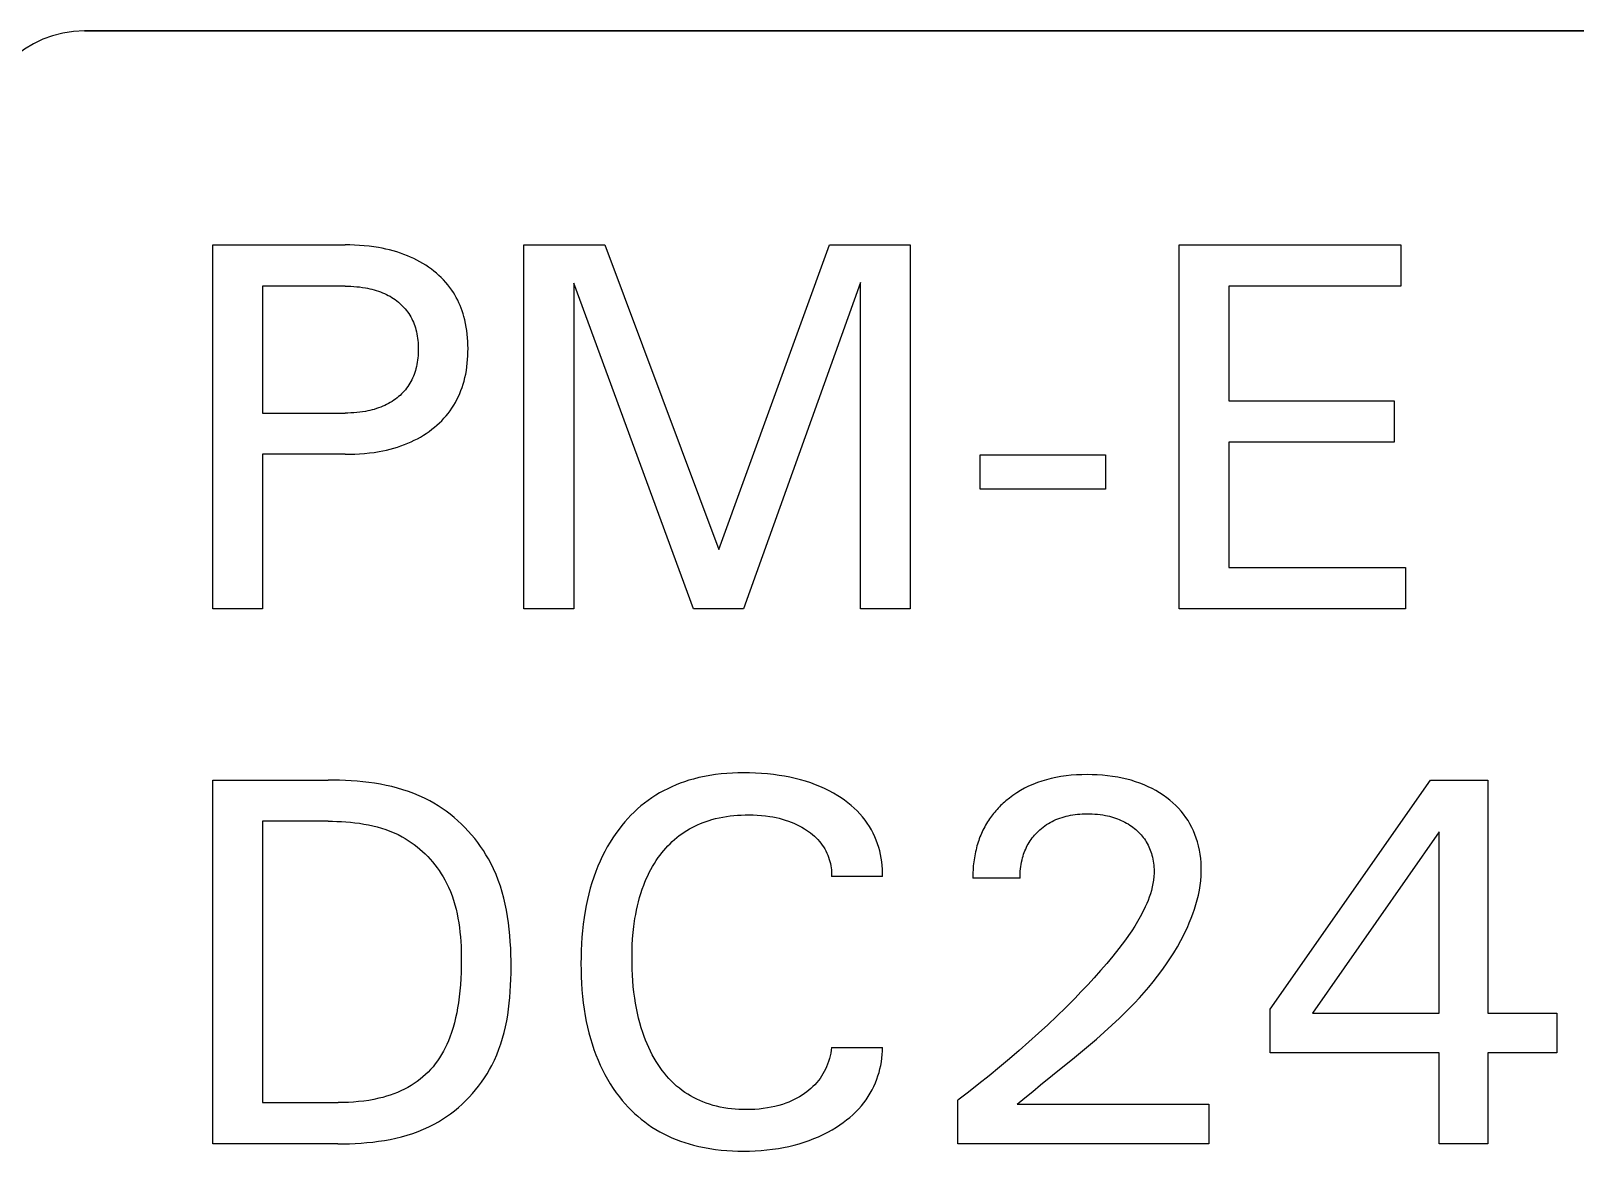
# Model space of a CAD drawing. Extents: x 10 to 952, y 6 to 232.
# Drawn here: x 779.91 to 785.18, y 202.4 to 206.23 of the extents above; entities that cross this region are included whole.
import ezdxf

# ---------------------------------------------------------------- set-up
doc = ezdxf.new("R2010")
doc.units = 0
doc.header["$LTSCALE"] = 5
doc.header["$MEASUREMENT"] = 0
doc.layers.get('0').update_dxf_attribs({"linetype": 'CONTINUOUS'})

msp = doc.modelspace()

# ---------------------------------------------------------------- linework, layer by layer
at = {"color": 7, "linetype": 'Continuous'}
for p, q in [((780.0942, 206.2291), (790.3239, 206.2291)), ((790.3239, 206.2291), (780.0942, 206.2291)), ((780.5326, 204.2562), (780.5326, 205.4984)), ((780.5326, 205.4984), (780.9842, 205.4984)), ((781.0007, 205.4982), (780.9842, 205.4984)), ((781.0171, 205.4977), (781.0007, 205.4982)), ((781.0335, 205.4968), (781.0171, 205.4977)), ((781.0499, 205.4955), (781.0335, 205.4968)), ((781.0662, 205.4938), (781.0499, 205.4955)), ((781.0825, 205.4917), (781.0662, 205.4938)), ((781.0988, 205.4892), (781.0825, 205.4917)), ((781.1114, 205.4868), (781.0988, 205.4892)), ((781.1239, 205.4842), (781.1114, 205.4868)), ((781.1363, 205.4813), (781.1239, 205.4842)), ((781.5952, 204.2562), (781.5952, 205.4984)), ((781.5952, 205.4984), (781.8708, 205.4984)), ((781.8708, 205.4984), (782.2608, 204.4587)), ((782.2608, 204.4587), (782.6384, 205.4984)), ((782.6384, 205.4984), (782.914, 205.4984)), ((782.914, 205.4984), (782.914, 204.2562)), ((783.8322, 204.2562), (783.8322, 205.4984)), ((783.8322, 205.4984), (784.5893, 205.4984)), ((784.5893, 205.4984), (784.5893, 205.3575)), ((781.1487, 205.478), (781.1363, 205.4813)), ((781.161, 205.4744), (781.1487, 205.478)), ((781.1731, 205.4705), (781.161, 205.4744)), ((781.1852, 205.4662), (781.1731, 205.4705)), ((781.1971, 205.4616), (781.1852, 205.4662)), ((781.2079, 205.457), (781.1971, 205.4616)), ((781.2186, 205.452), (781.2079, 205.457)), ((781.2292, 205.4468), (781.2186, 205.452)), ((781.2396, 205.4412), (781.2292, 205.4468)), ((781.2498, 205.4353), (781.2396, 205.4412)), ((781.2598, 205.4291), (781.2498, 205.4353)), ((781.2696, 205.4225), (781.2598, 205.4291)), ((781.2792, 205.4156), (781.2696, 205.4225)), ((781.2879, 205.4088), (781.2792, 205.4156)), ((781.2965, 205.4017), (781.2879, 205.4088)), ((781.3048, 205.3944), (781.2965, 205.4017)), ((781.3129, 205.3867), (781.3048, 205.3944)), ((781.3207, 205.3788), (781.3129, 205.3867)), ((781.3281, 205.3706), (781.3207, 205.3788)), ((780.7025, 205.3575), (780.7025, 204.9244)), ((780.9842, 205.3575), (780.7025, 205.3575)), ((780.9842, 205.3575), (780.9942, 205.3574)), ((780.9942, 205.3574), (781.0041, 205.3571)), ((781.0041, 205.3571), (781.0141, 205.3566)), ((781.0141, 205.3566), (781.024, 205.3558)), ((781.024, 205.3558), (781.0339, 205.3548)), ((781.0339, 205.3548), (781.0438, 205.3535)), ((781.0438, 205.3535), (781.0536, 205.3519)), ((781.0536, 205.3519), (781.0611, 205.3505)), ((781.0611, 205.3505), (781.0687, 205.3489)), ((781.0687, 205.3489), (781.0761, 205.3472)), ((781.0761, 205.3472), (781.0836, 205.3452)), ((781.0836, 205.3452), (781.0909, 205.343)), ((781.0909, 205.343), (781.0982, 205.3406)), ((781.0982, 205.3406), (781.1054, 205.338)), ((781.1054, 205.338), (781.1126, 205.3352)), ((781.1126, 205.3352), (781.119, 205.3324)), ((781.119, 205.3324), (781.1254, 205.3294)), ((781.1254, 205.3294), (781.1316, 205.3262)), ((781.1316, 205.3262), (781.1378, 205.3229)), ((781.3353, 205.3621), (781.3281, 205.3706)), ((781.3421, 205.3534), (781.3353, 205.3621)), ((781.3486, 205.3444), (781.3421, 205.3534)), ((781.3541, 205.3361), (781.3486, 205.3444)), ((781.3593, 205.3275), (781.3541, 205.3361)), ((781.3642, 205.3188), (781.3593, 205.3275)), ((781.7651, 205.3681), (781.7651, 204.2562)), ((782.1745, 204.2562), (781.7651, 205.3681)), ((782.7441, 205.3698), (782.3453, 204.2562)), ((782.7441, 204.2562), (782.7441, 205.3698)), ((784.0021, 205.3575), (784.0021, 204.9657)), ((784.5893, 205.3575), (784.0021, 205.3575)), ((781.1378, 205.3229), (781.1438, 205.3193)), ((781.1438, 205.3193), (781.1498, 205.3155)), ((781.1498, 205.3155), (781.1555, 205.3115)), ((781.1555, 205.3115), (781.1612, 205.3073)), ((781.1612, 205.3073), (781.1664, 205.3032)), ((781.1664, 205.3032), (781.1714, 205.2989)), ((781.1714, 205.2989), (781.1763, 205.2944)), ((781.1763, 205.2944), (781.181, 205.2897)), ((781.181, 205.2897), (781.1855, 205.2849)), ((781.1855, 205.2849), (781.1899, 205.2799)), ((781.1899, 205.2799), (781.1941, 205.2747)), ((781.1941, 205.2747), (781.198, 205.2694)), ((781.3689, 205.31), (781.3642, 205.3188)), ((781.3732, 205.3009), (781.3689, 205.31)), ((781.3772, 205.2918), (781.3732, 205.3009)), ((781.3809, 205.2825), (781.3772, 205.2918)), ((781.3843, 205.2731), (781.3809, 205.2825)), ((781.3874, 205.2636), (781.3843, 205.2731)), ((781.198, 205.2694), (781.2018, 205.264)), ((781.2018, 205.264), (781.2054, 205.2583)), ((781.2054, 205.2583), (781.2087, 205.2525)), ((781.2087, 205.2525), (781.2119, 205.2466)), ((781.2119, 205.2466), (781.2148, 205.2406)), ((781.2148, 205.2406), (781.2175, 205.2345)), ((781.2175, 205.2345), (781.22, 205.2282)), ((781.22, 205.2282), (781.2222, 205.2219)), ((781.2222, 205.2219), (781.2243, 205.2156)), ((781.3903, 205.254), (781.3874, 205.2636)), ((781.3934, 205.2421), (781.3903, 205.254)), ((781.396, 205.2301), (781.3934, 205.2421)), ((781.3983, 205.218), (781.396, 205.2301)), ((781.2243, 205.2156), (781.2261, 205.2091)), ((781.2261, 205.2091), (781.2279, 205.2019)), ((781.2279, 205.2019), (781.2295, 205.1946)), ((781.2295, 205.1946), (781.2308, 205.1873)), ((781.2308, 205.1873), (781.2319, 205.1799)), ((781.2319, 205.1799), (781.2328, 205.1725)), ((781.2328, 205.1725), (781.2334, 205.1651)), ((781.4001, 205.2059), (781.3983, 205.218)), ((781.4016, 205.1937), (781.4001, 205.2059)), ((781.4028, 205.1814), (781.4016, 205.1937)), ((781.4035, 205.1691), (781.4028, 205.1814)), ((781.404, 205.1568), (781.4035, 205.1691)), ((781.2335, 205.1201), (781.2328, 205.1126)), ((781.2334, 205.1651), (781.2339, 205.1576)), ((781.2339, 205.1276), (781.2335, 205.1201)), ((781.2339, 205.1576), (781.2342, 205.1502)), ((781.2342, 205.1352), (781.2339, 205.1276)), ((781.2342, 205.1502), (781.2343, 205.1427)), ((781.2343, 205.1427), (781.2342, 205.1352)), ((781.4028, 205.107), (781.4036, 205.1195)), ((781.4036, 205.1195), (781.404, 205.1319)), ((781.4042, 205.1445), (781.404, 205.1568)), ((781.404, 205.1319), (781.4042, 205.1445)), ((781.2224, 205.0628), (781.2201, 205.0564)), ((781.2244, 205.0692), (781.2224, 205.0628)), ((781.2262, 205.0757), (781.2244, 205.0692)), ((781.228, 205.083), (781.2262, 205.0757)), ((781.2296, 205.0903), (781.228, 205.083)), ((781.2309, 205.0977), (781.2296, 205.0903)), ((781.232, 205.1052), (781.2309, 205.0977)), ((781.2328, 205.1126), (781.232, 205.1052)), ((781.3962, 205.0575), (781.3984, 205.0698)), ((781.3984, 205.0698), (781.4002, 205.0821)), ((781.4002, 205.0821), (781.4017, 205.0945)), ((781.4017, 205.0945), (781.4028, 205.107)), ((781.1985, 205.0147), (781.1946, 205.0094)), ((781.2022, 205.0202), (781.1985, 205.0147)), ((781.2057, 205.026), (781.2022, 205.0202)), ((781.209, 205.0318), (781.2057, 205.026)), ((781.2121, 205.0378), (781.209, 205.0318)), ((781.215, 205.0439), (781.2121, 205.0378)), ((781.2177, 205.0501), (781.215, 205.0439)), ((781.2201, 205.0564), (781.2177, 205.0501)), ((781.3801, 205.0012), (781.3839, 205.0118)), ((781.3839, 205.0118), (781.3874, 205.0225)), ((781.3874, 205.0225), (781.3905, 205.0332)), ((781.3905, 205.0332), (781.3935, 205.0453)), ((781.3935, 205.0453), (781.3962, 205.0575)), ((781.1325, 204.9567), (781.1262, 204.9534)), ((781.1387, 204.9602), (781.1325, 204.9567)), ((781.1447, 204.964), (781.1387, 204.9602)), ((781.1506, 204.9679), (781.1447, 204.964)), ((781.1564, 204.972), (781.1506, 204.9679)), ((781.1621, 204.9763), (781.1564, 204.972)), ((781.1672, 204.9805), (781.1621, 204.9763)), ((781.1722, 204.9849), (781.1672, 204.9805)), ((781.177, 204.9895), (781.1722, 204.9849)), ((781.1817, 204.9942), (781.177, 204.9895)), ((781.1861, 204.9991), (781.1817, 204.9942)), ((781.1904, 205.0042), (781.1861, 204.9991)), ((781.1946, 205.0094), (781.1904, 205.0042)), ((781.3554, 204.9508), (781.3611, 204.9605)), ((781.3611, 204.9605), (781.3664, 204.9704)), ((781.3664, 204.9704), (781.3713, 204.9805)), ((781.3713, 204.9805), (781.3759, 204.9908)), ((781.3759, 204.9908), (781.3801, 205.0012)), ((784.0021, 204.9657), (784.5664, 204.9657)), ((784.5664, 204.9657), (784.5664, 204.8249)), ((780.7025, 204.9244), (780.9842, 204.9244)), ((780.9943, 204.9245), (780.9842, 204.9244)), ((781.0043, 204.9248), (780.9943, 204.9245)), ((781.0143, 204.9253), (781.0043, 204.9248)), ((781.0243, 204.9261), (781.0143, 204.9253)), ((781.0342, 204.9272), (781.0243, 204.9261)), ((781.0442, 204.9285), (781.0342, 204.9272)), ((781.0541, 204.9301), (781.0442, 204.9285)), ((781.0617, 204.9316), (781.0541, 204.9301)), ((781.0692, 204.9332), (781.0617, 204.9316)), ((781.0768, 204.9351), (781.0692, 204.9332)), ((781.0842, 204.9371), (781.0768, 204.9351)), ((781.0916, 204.9394), (781.0842, 204.9371)), ((781.099, 204.9418), (781.0916, 204.9394)), ((781.1062, 204.9445), (781.099, 204.9418)), ((781.1134, 204.9475), (781.1062, 204.9445)), ((781.1198, 204.9503), (781.1134, 204.9475)), ((781.1262, 204.9534), (781.1198, 204.9503)), ((781.3142, 204.8984), (781.3219, 204.9065)), ((781.3219, 204.9065), (781.3293, 204.9148)), ((781.3293, 204.9148), (781.3363, 204.9234)), ((781.3363, 204.9234), (781.343, 204.9323)), ((781.343, 204.9323), (781.3494, 204.9414)), ((781.3494, 204.9414), (781.3554, 204.9508)), ((781.2517, 204.8486), (781.2616, 204.855)), ((781.2616, 204.855), (781.2714, 204.8618)), ((781.2714, 204.8618), (781.2809, 204.8689)), ((781.2809, 204.8689), (781.2896, 204.8759)), ((781.2896, 204.8759), (781.2981, 204.8831)), ((781.2981, 204.8831), (781.3063, 204.8906)), ((781.3063, 204.8906), (781.3142, 204.8984)), ((781.1254, 204.7981), (781.138, 204.8011)), ((781.138, 204.8011), (781.1504, 204.8045)), ((781.1504, 204.8045), (781.1628, 204.8082)), ((781.1628, 204.8082), (781.175, 204.8122)), ((781.175, 204.8122), (781.1871, 204.8167)), ((781.1871, 204.8167), (781.199, 204.8215)), ((781.199, 204.8215), (781.2099, 204.8262)), ((781.2099, 204.8262), (781.2206, 204.8313)), ((781.2206, 204.8313), (781.2311, 204.8368)), ((781.2311, 204.8368), (781.2415, 204.8425)), ((781.2415, 204.8425), (781.2517, 204.8486)), ((784.0021, 204.8249), (784.0021, 204.397)), ((784.5664, 204.8249), (784.0021, 204.8249)), ((780.7025, 204.7835), (780.7025, 204.2562)), ((780.9842, 204.7835), (780.7025, 204.7835)), ((780.9842, 204.7835), (781.0009, 204.7837)), ((781.0009, 204.7837), (781.0175, 204.7842)), ((781.0175, 204.7842), (781.0341, 204.7851)), ((781.0341, 204.7851), (781.0507, 204.7864)), ((781.0507, 204.7864), (781.0672, 204.7882)), ((781.0672, 204.7882), (781.0837, 204.7903)), ((781.0837, 204.7903), (781.1002, 204.793)), ((781.1002, 204.793), (781.1128, 204.7954)), ((781.1128, 204.7954), (781.1254, 204.7981)), ((783.1534, 204.6647), (783.1534, 204.7818)), ((783.1534, 204.7818), (783.5813, 204.7818)), ((783.5813, 204.7818), (783.5813, 204.6647)), ((783.5813, 204.6647), (783.1534, 204.6647)), ((784.0021, 204.397), (784.6051, 204.397)), ((784.6051, 204.397), (784.6051, 204.2562)), ((780.7025, 204.2562), (780.5326, 204.2562)), ((781.7651, 204.2562), (781.5952, 204.2562)), ((782.3453, 204.2562), (782.1745, 204.2562)), ((782.914, 204.2562), (782.7441, 204.2562)), ((784.6051, 204.2562), (783.8322, 204.2562)), ((782.2683, 203.6923), (782.2491, 203.69)), ((782.2875, 203.694), (782.2683, 203.6923)), ((782.3067, 203.6953), (782.2875, 203.694)), ((782.326, 203.696), (782.3067, 203.6953)), ((782.3453, 203.6963), (782.326, 203.696)), ((782.3657, 203.6961), (782.3453, 203.6963)), ((782.386, 203.6955), (782.3657, 203.6961)), ((782.4064, 203.6943), (782.386, 203.6955)), ((782.4266, 203.6926), (782.4064, 203.6943)), ((782.4469, 203.6904), (782.4266, 203.6926)), ((780.5326, 202.4294), (780.5326, 203.6716)), ((780.5326, 203.6716), (780.9261, 203.6716)), ((780.9459, 203.6715), (780.9261, 203.6716)), ((780.9657, 203.6711), (780.9459, 203.6715)), ((780.9856, 203.6703), (780.9657, 203.6711)), ((781.0055, 203.6692), (780.9856, 203.6703)), ((781.0255, 203.6677), (781.0055, 203.6692)), ((781.0454, 203.6658), (781.0255, 203.6677)), ((781.0653, 203.6634), (781.0454, 203.6658)), ((781.0851, 203.6606), (781.0653, 203.6634)), ((781.1048, 203.6573), (781.0851, 203.6606)), ((781.1243, 203.6535), (781.1048, 203.6573)), ((781.1438, 203.6491), (781.1243, 203.6535)), ((781.163, 203.6441), (781.1438, 203.6491)), ((781.1821, 203.6386), (781.163, 203.6441)), ((781.2009, 203.6324), (781.1821, 203.6386)), ((782.0859, 203.6421), (782.072, 203.635)), ((782.1001, 203.6487), (782.0859, 203.6421)), ((782.1144, 203.6549), (782.1001, 203.6487)), ((782.129, 203.6606), (782.1144, 203.6549)), ((782.1437, 203.6658), (782.129, 203.6606)), ((782.1586, 203.6706), (782.1437, 203.6658)), ((782.1736, 203.675), (782.1586, 203.6706)), ((782.1923, 203.6797), (782.1736, 203.675)), ((782.2111, 203.6838), (782.1923, 203.6797)), ((782.2301, 203.6872), (782.2111, 203.6838)), ((782.2491, 203.69), (782.2301, 203.6872)), ((782.467, 203.6876), (782.4469, 203.6904)), ((782.4852, 203.6845), (782.467, 203.6876)), ((782.5033, 203.681), (782.4852, 203.6845)), ((782.5212, 203.677), (782.5033, 203.681)), ((782.539, 203.6724), (782.5212, 203.677)), ((782.5567, 203.6672), (782.539, 203.6724)), ((782.5742, 203.6615), (782.5567, 203.6672)), ((782.5902, 203.6556), (782.5742, 203.6615)), ((782.606, 203.6492), (782.5902, 203.6556)), ((782.6215, 203.6422), (782.606, 203.6492)), ((782.6368, 203.6347), (782.6215, 203.6422)), ((783.3045, 203.6433), (783.291, 203.6359)), ((783.3183, 203.6502), (783.3045, 203.6433)), ((783.3332, 203.6568), (783.3183, 203.6502)), ((783.3483, 203.6627), (783.3332, 203.6568)), ((783.3637, 203.668), (783.3483, 203.6627)), ((783.3792, 203.6726), (783.3637, 203.668)), ((783.3949, 203.6767), (783.3792, 203.6726)), ((783.4108, 203.6801), (783.3949, 203.6767)), ((783.4285, 203.6833), (783.4108, 203.6801)), ((783.4462, 203.6858), (783.4285, 203.6833)), ((783.4641, 203.6877), (783.4462, 203.6858)), ((783.482, 203.6891), (783.4641, 203.6877)), ((783.4999, 203.6898), (783.482, 203.6891)), ((783.5179, 203.6901), (783.4999, 203.6898)), ((783.5354, 203.6899), (783.5179, 203.6901)), ((783.5529, 203.6892), (783.5354, 203.6899)), ((783.5704, 203.6881), (783.5529, 203.6892)), ((783.5878, 203.6864), (783.5704, 203.6881)), ((783.6052, 203.6841), (783.5878, 203.6864)), ((783.6225, 203.6813), (783.6052, 203.6841)), ((783.6379, 203.6783), (783.6225, 203.6813)), ((783.6533, 203.6747), (783.6379, 203.6783)), ((783.6685, 203.6706), (783.6533, 203.6747)), ((783.6836, 203.6659), (783.6685, 203.6706)), ((783.6985, 203.6607), (783.6836, 203.6659)), ((783.7131, 203.6549), (783.6985, 203.6607)), ((783.7266, 203.6489), (783.7131, 203.6549)), ((783.7399, 203.6424), (783.7266, 203.6489)), ((783.7529, 203.6353), (783.7399, 203.6424)), ((784.1429, 202.8899), (784.6905, 203.6716)), ((784.6905, 203.6716), (784.8868, 203.6716)), ((784.8868, 203.6716), (784.8868, 202.8758)), ((781.2195, 203.6255), (781.2009, 203.6324)), ((781.2378, 203.6179), (781.2195, 203.6255)), ((781.2557, 203.6096), (781.2378, 203.6179)), ((781.2734, 203.6006), (781.2557, 203.6096)), ((781.2879, 203.5924), (781.2734, 203.6006)), ((781.3022, 203.5837), (781.2879, 203.5924)), ((782.0068, 203.5928), (781.9947, 203.583)), ((782.0192, 203.6021), (782.0068, 203.5928)), ((782.0319, 203.611), (782.0192, 203.6021)), ((782.045, 203.6195), (782.0319, 203.611)), ((782.0583, 203.6275), (782.045, 203.6195)), ((782.072, 203.635), (782.0583, 203.6275)), ((782.6519, 203.6266), (782.6368, 203.6347)), ((782.6666, 203.6179), (782.6519, 203.6266)), ((782.6784, 203.6103), (782.6666, 203.6179)), ((782.69, 203.6024), (782.6784, 203.6103)), ((782.7013, 203.594), (782.69, 203.6024)), ((782.7122, 203.5851), (782.7013, 203.594)), ((783.2272, 203.5884), (783.2229, 203.5842)), ((783.2316, 203.5924), (783.2272, 203.5884)), ((783.2361, 203.5964), (783.2316, 203.5924)), ((783.2406, 203.6003), (783.2361, 203.5964)), ((783.2526, 203.6101), (783.2406, 203.6003)), ((783.265, 203.6192), (783.2526, 203.6101)), ((783.2778, 203.6279), (783.265, 203.6192)), ((783.291, 203.6359), (783.2778, 203.6279)), ((783.7655, 203.6277), (783.7529, 203.6353)), ((783.7779, 203.6195), (783.7655, 203.6277)), ((783.7899, 203.6109), (783.7779, 203.6195)), ((783.8005, 203.6026), (783.7899, 203.6109)), ((783.8107, 203.5939), (783.8005, 203.6026)), ((783.8206, 203.5847), (783.8107, 203.5939)), ((781.3162, 203.5745), (781.3022, 203.5837)), ((781.3299, 203.5648), (781.3162, 203.5745)), ((781.3433, 203.5546), (781.3299, 203.5648)), ((781.3564, 203.5439), (781.3433, 203.5546)), ((781.3691, 203.5328), (781.3564, 203.5439)), ((781.9499, 203.5401), (781.9396, 203.5285)), ((781.9606, 203.5513), (781.9499, 203.5401)), ((781.9716, 203.5623), (781.9606, 203.5513)), ((781.983, 203.5728), (781.9716, 203.5623)), ((781.9947, 203.583), (781.983, 203.5728)), ((782.2171, 203.5303), (782.227, 203.5335)), ((782.227, 203.5335), (782.237, 203.5365)), ((782.237, 203.5365), (782.2493, 203.5398)), ((782.2493, 203.5398), (782.2617, 203.5427)), ((782.2617, 203.5427), (782.2742, 203.5452)), ((782.2742, 203.5452), (782.2867, 203.5473)), ((782.2867, 203.5473), (782.2993, 203.5491)), ((782.2993, 203.5491), (782.312, 203.5505)), ((782.312, 203.5505), (782.3247, 203.5515)), ((782.3247, 203.5515), (782.3374, 203.5522)), ((782.3374, 203.5522), (782.3501, 203.5527)), ((782.3501, 203.5527), (782.3629, 203.5528)), ((782.3629, 203.5528), (782.3773, 203.5526)), ((782.3773, 203.5526), (782.3916, 203.552)), ((782.3916, 203.552), (782.406, 203.5509)), ((782.406, 203.5509), (782.4202, 203.5495)), ((782.4202, 203.5495), (782.4345, 203.5475)), ((782.4345, 203.5475), (782.4452, 203.5457)), ((782.4452, 203.5457), (782.4559, 203.5435)), ((782.4559, 203.5435), (782.4665, 203.5411)), ((782.4665, 203.5411), (782.4771, 203.5383)), ((782.4771, 203.5383), (782.4875, 203.5351)), ((782.4875, 203.5351), (782.4979, 203.5316)), ((782.7227, 203.5759), (782.7122, 203.5851)), ((782.7329, 203.5662), (782.7227, 203.5759)), ((782.7425, 203.556), (782.7329, 203.5662)), ((782.7517, 203.5454), (782.7425, 203.556)), ((782.7598, 203.5351), (782.7517, 203.5454)), ((782.7675, 203.5243), (782.7598, 203.5351)), ((783.1812, 203.5337), (783.178, 203.5287)), ((783.1845, 203.5387), (783.1812, 203.5337)), ((783.1879, 203.5435), (783.1845, 203.5387)), ((783.1915, 203.5483), (783.1879, 203.5435)), ((783.1951, 203.5531), (783.1915, 203.5483)), ((783.1988, 203.5578), (783.1951, 203.5531)), ((783.2026, 203.5623), (783.1988, 203.5578)), ((783.2065, 203.5669), (783.2026, 203.5623)), ((783.2105, 203.5713), (783.2065, 203.5669)), ((783.2146, 203.5757), (783.2105, 203.5713)), ((783.2187, 203.58), (783.2146, 203.5757)), ((783.2229, 203.5842), (783.2187, 203.58)), ((783.3984, 203.5301), (783.405, 203.5333)), ((783.405, 203.5333), (783.4117, 203.5364)), ((783.4117, 203.5364), (783.4185, 203.5391)), ((783.4185, 203.5391), (783.4254, 203.5417)), ((783.4254, 203.5417), (783.4324, 203.544)), ((783.4324, 203.544), (783.4394, 203.5462)), ((783.4394, 203.5462), (783.4465, 203.5481)), ((783.4465, 203.5481), (783.4537, 203.5497)), ((783.4537, 203.5497), (783.4616, 203.5514)), ((783.4616, 203.5514), (783.4696, 203.5527)), ((783.4696, 203.5527), (783.4776, 203.5538)), ((783.4776, 203.5538), (783.4856, 203.5547)), ((783.4856, 203.5547), (783.4937, 203.5554)), ((783.4937, 203.5554), (783.5017, 203.5559)), ((783.5017, 203.5559), (783.5098, 203.5562)), ((783.5098, 203.5562), (783.5179, 203.5563)), ((783.5179, 203.5563), (783.5269, 203.5562)), ((783.5269, 203.5562), (783.5359, 203.5559)), ((783.5359, 203.5559), (783.5449, 203.5554)), ((783.5449, 203.5554), (783.5538, 203.5546)), ((783.5538, 203.5546), (783.5627, 203.5536)), ((783.5627, 203.5536), (783.5716, 203.5523)), ((783.5716, 203.5523), (783.5805, 203.5507)), ((783.5805, 203.5507), (783.5874, 203.5493)), ((783.5874, 203.5493), (783.5943, 203.5477)), ((783.5943, 203.5477), (783.6012, 203.5459)), ((783.6012, 203.5459), (783.608, 203.5439)), ((783.608, 203.5439), (783.6147, 203.5417)), ((783.6147, 203.5417), (783.6214, 203.5394)), ((783.6214, 203.5394), (783.628, 203.5368)), ((783.628, 203.5368), (783.6345, 203.534)), ((783.6345, 203.534), (783.6405, 203.5312)), ((783.83, 203.5751), (783.8206, 203.5847)), ((783.839, 203.5652), (783.83, 203.5751)), ((783.8475, 203.5548), (783.839, 203.5652)), ((783.8555, 203.544), (783.8475, 203.5548)), ((783.8627, 203.533), (783.8555, 203.544)), ((780.7025, 203.5308), (780.7025, 202.5703)), ((780.9261, 203.5308), (780.7025, 203.5308)), ((780.9261, 203.5308), (780.9414, 203.5307)), ((780.9414, 203.5307), (780.9567, 203.5303)), ((780.9567, 203.5303), (780.972, 203.5296)), ((780.972, 203.5296), (780.9874, 203.5287)), ((780.9874, 203.5287), (781.0028, 203.5274)), ((781.0028, 203.5274), (781.0182, 203.5258)), ((781.0182, 203.5258), (781.0335, 203.5238)), ((781.0335, 203.5238), (781.0487, 203.5214)), ((781.0487, 203.5214), (781.0639, 203.5185)), ((781.0639, 203.5185), (781.0789, 203.5153)), ((781.0789, 203.5153), (781.0938, 203.5116)), ((781.0938, 203.5116), (781.1086, 203.5073)), ((781.1086, 203.5073), (781.1231, 203.5026)), ((781.1231, 203.5026), (781.1375, 203.4973)), ((781.1375, 203.4973), (781.1516, 203.4915)), ((781.1516, 203.4915), (781.1654, 203.4851)), ((781.1654, 203.4851), (781.179, 203.478)), ((781.3814, 203.5213), (781.3691, 203.5328)), ((781.3934, 203.5094), (781.3814, 203.5213)), ((781.405, 203.4971), (781.3934, 203.5094)), ((781.4161, 203.4845), (781.405, 203.4971)), ((781.4269, 203.4715), (781.4161, 203.4845)), ((781.9092, 203.4896), (781.8989, 203.4744)), ((781.9201, 203.5044), (781.9092, 203.4896)), ((781.9296, 203.5166), (781.9201, 203.5044)), ((781.9396, 203.5285), (781.9296, 203.5166)), ((782.1174, 203.4752), (782.1256, 203.4817)), ((782.1256, 203.4817), (782.134, 203.4878)), ((782.134, 203.4878), (782.1426, 203.4937)), ((782.1426, 203.4937), (782.1513, 203.4993)), ((782.1513, 203.4993), (782.1603, 203.5046)), ((782.1603, 203.5046), (782.1694, 203.5096)), ((782.1694, 203.5096), (782.1787, 203.5143)), ((782.1787, 203.5143), (782.1881, 203.5187)), ((782.1881, 203.5187), (782.1977, 203.5228)), ((782.1977, 203.5228), (782.2073, 203.5267)), ((782.2073, 203.5267), (782.2171, 203.5303)), ((782.4979, 203.5316), (782.5074, 203.5281)), ((782.5074, 203.5281), (782.5168, 203.5241)), ((782.5168, 203.5241), (782.5261, 203.5199)), ((782.5261, 203.5199), (782.5352, 203.5153)), ((782.5352, 203.5153), (782.5442, 203.5105)), ((782.5442, 203.5105), (782.553, 203.5052)), ((782.553, 203.5052), (782.5601, 203.5007)), ((782.5601, 203.5007), (782.5671, 203.4959)), ((782.5671, 203.4959), (782.5739, 203.4909)), ((782.5739, 203.4909), (782.5805, 203.4857)), ((782.5805, 203.4857), (782.5869, 203.4802)), ((782.7746, 203.5133), (782.7675, 203.5243)), ((782.7813, 203.5019), (782.7746, 203.5133)), ((782.7874, 203.4902), (782.7813, 203.5019)), ((782.793, 203.4782), (782.7874, 203.4902)), ((783.1547, 203.4832), (783.1523, 203.4773)), ((783.1572, 203.4891), (783.1547, 203.4832)), ((783.1598, 203.495), (783.1572, 203.4891)), ((783.1625, 203.5008), (783.1598, 203.495)), ((783.1654, 203.5065), (783.1625, 203.5008)), ((783.1683, 203.5121), (783.1654, 203.5065)), ((783.1714, 203.5177), (783.1683, 203.5121)), ((783.1746, 203.5233), (783.1714, 203.5177)), ((783.178, 203.5287), (783.1746, 203.5233)), ((783.3348, 203.479), (783.3389, 203.4838)), ((783.3389, 203.4838), (783.3431, 203.4884)), ((783.3431, 203.4884), (783.3474, 203.4929)), ((783.3474, 203.4929), (783.3519, 203.4973)), ((783.3519, 203.4973), (783.3572, 203.5021)), ((783.3572, 203.5021), (783.3627, 203.5067)), ((783.3627, 203.5067), (783.3683, 203.5111)), ((783.3683, 203.5111), (783.374, 203.5153)), ((783.374, 203.5153), (783.3799, 203.5193)), ((783.3799, 203.5193), (783.3859, 203.5231)), ((783.3859, 203.5231), (783.3921, 203.5267)), ((783.3921, 203.5267), (783.3984, 203.5301)), ((783.6405, 203.5312), (783.6465, 203.5281)), ((783.6465, 203.5281), (783.6523, 203.5249)), ((783.6523, 203.5249), (783.6581, 203.5215)), ((783.6581, 203.5215), (783.6637, 203.518)), ((783.6637, 203.518), (783.6692, 203.5142)), ((783.6692, 203.5142), (783.6746, 203.5102)), ((783.6746, 203.5102), (783.6799, 203.5061)), ((783.6799, 203.5061), (783.6846, 203.5022)), ((783.6846, 203.5022), (783.6892, 203.4981)), ((783.6892, 203.4981), (783.6937, 203.4938)), ((783.6937, 203.4938), (783.698, 203.4894)), ((783.698, 203.4894), (783.7021, 203.4849)), ((783.7021, 203.4849), (783.7061, 203.4802)), ((783.8694, 203.5216), (783.8627, 203.533)), ((783.8756, 203.5099), (783.8694, 203.5216)), ((783.8812, 203.4979), (783.8756, 203.5099)), ((783.8863, 203.4857), (783.8812, 203.4979)), ((783.8908, 203.4733), (783.8863, 203.4857)), ((784.7205, 203.4947), (784.2882, 202.8758)), ((784.7205, 202.8758), (784.7205, 203.4947)), ((781.179, 203.478), (781.1896, 203.472)), ((781.1896, 203.472), (781.2001, 203.4655)), ((781.2001, 203.4655), (781.2103, 203.4586)), ((781.2103, 203.4586), (781.2203, 203.4514)), ((781.2203, 203.4514), (781.2301, 203.4438)), ((781.2301, 203.4438), (781.2396, 203.4359)), ((781.2396, 203.4359), (781.2489, 203.4277)), ((781.2489, 203.4277), (781.2579, 203.4192)), ((781.4372, 203.4582), (781.4269, 203.4715)), ((781.4471, 203.4446), (781.4372, 203.4582)), ((781.4565, 203.4307), (781.4471, 203.4446)), ((781.4654, 203.4166), (781.4565, 203.4307)), ((781.8797, 203.4432), (781.871, 203.4271)), ((781.889, 203.459), (781.8797, 203.4432)), ((781.8989, 203.4744), (781.889, 203.459)), ((782.0664, 203.4233), (782.073, 203.4314)), ((782.073, 203.4314), (782.0799, 203.4392)), ((782.0799, 203.4392), (782.0869, 203.4469)), ((782.0869, 203.4469), (782.0942, 203.4543)), ((782.0942, 203.4543), (782.1017, 203.4615)), ((782.1017, 203.4615), (782.1095, 203.4685)), ((782.1095, 203.4685), (782.1174, 203.4752)), ((782.5869, 203.4802), (782.593, 203.4744)), ((782.593, 203.4744), (782.5988, 203.4684)), ((782.5988, 203.4684), (782.6044, 203.4621)), ((782.6044, 203.4621), (782.6093, 203.456)), ((782.6093, 203.456), (782.6139, 203.4497)), ((782.6139, 203.4497), (782.6182, 203.4431)), ((782.6182, 203.4431), (782.6222, 203.4364)), ((782.6222, 203.4364), (782.6259, 203.4295)), ((782.6259, 203.4295), (782.6293, 203.4224)), ((782.7982, 203.466), (782.793, 203.4782)), ((782.8028, 203.4536), (782.7982, 203.466)), ((782.8066, 203.4416), (782.8028, 203.4536)), ((782.81, 203.4295), (782.8066, 203.4416)), ((782.8129, 203.4172), (782.81, 203.4295)), ((783.1387, 203.4338), (783.1371, 203.4269)), ((783.1404, 203.4407), (783.1387, 203.4338)), ((783.1421, 203.4469), (783.1404, 203.4407)), ((783.1439, 203.453), (783.1421, 203.4469)), ((783.1458, 203.4592), (783.1439, 203.453)), ((783.1479, 203.4653), (783.1458, 203.4592)), ((783.15, 203.4713), (783.1479, 203.4653)), ((783.1523, 203.4773), (783.15, 203.4713)), ((783.3035, 203.4241), (783.3058, 203.4301)), ((783.3058, 203.4301), (783.3083, 203.436)), ((783.3083, 203.436), (783.311, 203.4419)), ((783.311, 203.4419), (783.3139, 203.4476)), ((783.3139, 203.4476), (783.317, 203.4532)), ((783.317, 203.4532), (783.3202, 203.4586)), ((783.3202, 203.4586), (783.3236, 203.4639)), ((783.3236, 203.4639), (783.3271, 203.469)), ((783.3271, 203.469), (783.3309, 203.4741)), ((783.3309, 203.4741), (783.3348, 203.479)), ((783.7061, 203.4802), (783.71, 203.4754)), ((783.71, 203.4754), (783.7136, 203.4704)), ((783.7136, 203.4704), (783.7171, 203.4653)), ((783.7171, 203.4653), (783.7203, 203.4601)), ((783.7203, 203.4601), (783.7234, 203.4547)), ((783.7234, 203.4547), (783.7262, 203.4493)), ((783.7262, 203.4493), (783.7289, 203.4437)), ((783.7289, 203.4437), (783.7313, 203.438)), ((783.7313, 203.438), (783.7336, 203.4322)), ((783.7336, 203.4322), (783.7357, 203.4264)), ((783.8948, 203.4606), (783.8908, 203.4733)), ((783.8985, 203.4467), (783.8948, 203.4606)), ((783.9016, 203.4326), (783.8985, 203.4467)), ((783.9041, 203.4183), (783.9016, 203.4326)), ((781.2579, 203.4192), (781.2666, 203.4103)), ((781.2666, 203.4103), (781.275, 203.4012)), ((781.275, 203.4012), (781.2831, 203.3918)), ((781.2831, 203.3918), (781.2909, 203.3822)), ((781.2909, 203.3822), (781.2984, 203.3723)), ((781.4738, 203.4022), (781.4654, 203.4166)), ((781.4817, 203.3876), (781.4738, 203.4022)), ((781.4911, 203.3685), (781.4817, 203.3876)), ((781.8477, 203.3774), (781.8403, 203.3589)), ((781.8549, 203.3942), (781.8477, 203.3774)), ((781.8627, 203.4108), (781.8549, 203.3942)), ((781.871, 203.4271), (781.8627, 203.4108)), ((782.0288, 203.3663), (782.0346, 203.3766)), ((782.0346, 203.3766), (782.0407, 203.3868)), ((782.0407, 203.3868), (782.0471, 203.3968)), ((782.0471, 203.3968), (782.0539, 203.4066)), ((782.0539, 203.4066), (782.06, 203.4151)), ((782.06, 203.4151), (782.0664, 203.4233)), ((782.6293, 203.4224), (782.6324, 203.4152)), ((782.6324, 203.4152), (782.6352, 203.4078)), ((782.6352, 203.4078), (782.6375, 203.4008)), ((782.6375, 203.4008), (782.6396, 203.3936)), ((782.6396, 203.3936), (782.6413, 203.3864)), ((782.6413, 203.3864), (782.6428, 203.3792)), ((782.6428, 203.3792), (782.6439, 203.3719)), ((782.8154, 203.4049), (782.8129, 203.4172)), ((782.8173, 203.3924), (782.8154, 203.4049)), ((782.8187, 203.3799), (782.8173, 203.3924)), ((782.8196, 203.3674), (782.8187, 203.3799)), ((783.1295, 203.3782), (783.1289, 203.3712)), ((783.1302, 203.3852), (783.1295, 203.3782)), ((783.131, 203.3922), (783.1302, 203.3852)), ((783.132, 203.3992), (783.131, 203.3922)), ((783.1331, 203.4061), (783.132, 203.3992)), ((783.1343, 203.4131), (783.1331, 203.4061)), ((783.1356, 203.42), (783.1343, 203.4131)), ((783.1371, 203.4269), (783.1356, 203.42)), ((783.2905, 203.368), (783.2915, 203.3759)), ((783.2915, 203.3759), (783.2928, 203.3838)), ((783.2928, 203.3838), (783.2942, 203.3917)), ((783.2942, 203.3917), (783.296, 203.3995)), ((783.296, 203.3995), (783.2976, 203.4057)), ((783.2976, 203.4057), (783.2994, 203.4119)), ((783.2994, 203.4119), (783.3013, 203.4181)), ((783.3013, 203.4181), (783.3035, 203.4241)), ((783.7357, 203.4264), (783.7376, 203.4205)), ((783.7376, 203.4205), (783.7394, 203.4146)), ((783.7394, 203.4146), (783.7411, 203.4079)), ((783.7411, 203.4079), (783.7425, 203.4013)), ((783.7425, 203.4013), (783.7438, 203.3945)), ((783.7438, 203.3945), (783.7449, 203.3878)), ((783.7449, 203.3878), (783.7457, 203.381)), ((783.7457, 203.381), (783.7463, 203.3742)), ((783.9059, 203.404), (783.9041, 203.4183)), ((783.9072, 203.3897), (783.9059, 203.404)), ((783.9078, 203.3753), (783.9072, 203.3897)), ((783.9079, 203.3609), (783.9078, 203.3753)), ((781.2984, 203.3723), (781.3056, 203.3622)), ((781.3056, 203.3622), (781.3124, 203.3519)), ((781.3124, 203.3519), (781.3189, 203.3414)), ((781.3189, 203.3414), (781.325, 203.3307)), ((781.325, 203.3307), (781.3307, 203.3199)), ((781.4997, 203.349), (781.4911, 203.3685)), ((781.5075, 203.3293), (781.4997, 203.349)), ((781.5145, 203.3093), (781.5075, 203.3293)), ((781.8336, 203.3401), (781.8274, 203.3211)), ((781.8403, 203.3589), (781.8336, 203.3401)), ((782.004, 203.3123), (782.0084, 203.3234)), ((782.0084, 203.3234), (782.013, 203.3343)), ((782.013, 203.3343), (782.018, 203.3451)), ((782.018, 203.3451), (782.0232, 203.3558)), ((782.0232, 203.3558), (782.0288, 203.3663)), ((782.6439, 203.3719), (782.6448, 203.3645)), ((782.6448, 203.3645), (782.6453, 203.3571)), ((782.6453, 203.3571), (782.6456, 203.3497)), ((782.6456, 203.3497), (782.6455, 203.3424)), ((782.8198, 203.3424), (782.6455, 203.3424)), ((782.8199, 203.3549), (782.8196, 203.3674)), ((782.8198, 203.3424), (782.8199, 203.3549)), ((783.128, 203.3502), (783.1279, 203.3432)), ((783.1279, 203.3432), (783.1279, 203.3362)), ((783.289, 203.3362), (783.1279, 203.3362)), ((783.1282, 203.3571), (783.128, 203.3502)), ((783.1285, 203.3641), (783.1282, 203.3571)), ((783.1289, 203.3712), (783.1285, 203.3641)), ((783.289, 203.3441), (783.2893, 203.3521)), ((783.289, 203.3362), (783.289, 203.3441)), ((783.2893, 203.3521), (783.2898, 203.36)), ((783.2898, 203.36), (783.2905, 203.368)), ((783.7449, 203.3301), (783.743, 203.3183)), ((783.7462, 203.3419), (783.7449, 203.3301)), ((783.7468, 203.3538), (783.7462, 203.3419)), ((783.7463, 203.3742), (783.7467, 203.3674)), ((783.7467, 203.3674), (783.7468, 203.3606)), ((783.7468, 203.3606), (783.7468, 203.3538)), ((783.904, 203.3116), (783.906, 203.3279)), ((783.906, 203.3279), (783.9073, 203.3444)), ((783.9073, 203.3444), (783.9079, 203.3609)), ((781.3307, 203.3199), (781.3376, 203.3056)), ((781.3376, 203.3056), (781.3438, 203.291)), ((781.3438, 203.291), (781.3495, 203.2762)), ((781.3495, 203.2762), (781.3546, 203.2613)), ((781.5208, 203.289), (781.5145, 203.3093)), ((781.5264, 203.2685), (781.5208, 203.289)), ((781.8166, 203.2827), (781.812, 203.2633)), ((781.8218, 203.302), (781.8166, 203.2827)), ((781.8274, 203.3211), (781.8218, 203.302)), ((781.9861, 203.2562), (781.99, 203.2704)), ((781.99, 203.2704), (781.9942, 203.2845)), ((781.9942, 203.2845), (781.9989, 203.2985)), ((781.9989, 203.2985), (782.004, 203.3123)), ((783.7303, 203.2721), (783.7261, 203.2608)), ((783.7342, 203.2835), (783.7303, 203.2721)), ((783.7376, 203.295), (783.7342, 203.2835)), ((783.7406, 203.3066), (783.7376, 203.295)), ((783.743, 203.3183), (783.7406, 203.3066)), ((783.8942, 203.2629), (783.898, 203.2791)), ((783.898, 203.2791), (783.9013, 203.2953)), ((783.9013, 203.2953), (783.904, 203.3116)), ((781.3546, 203.2613), (781.3591, 203.2461)), ((781.3591, 203.2461), (781.3632, 203.2308)), ((781.3632, 203.2308), (781.3667, 203.2153)), ((781.5313, 203.2477), (781.5264, 203.2685)), ((781.5356, 203.2268), (781.5313, 203.2477)), ((781.5392, 203.2057), (781.5356, 203.2268)), ((781.8042, 203.2242), (781.8007, 203.202)), ((781.8079, 203.2438), (781.8042, 203.2242)), ((781.812, 203.2633), (781.8079, 203.2438)), ((781.9766, 203.213), (781.9794, 203.2275)), ((781.9794, 203.2275), (781.9826, 203.2419)), ((781.9826, 203.2419), (781.9861, 203.2562)), ((783.7085, 203.2215), (783.6997, 203.2049)), ((783.7167, 203.2386), (783.7085, 203.2215)), ((783.7215, 203.2496), (783.7167, 203.2386)), ((783.7261, 203.2608), (783.7215, 203.2496)), ((783.8794, 203.2152), (783.8848, 203.231)), ((783.8848, 203.231), (783.8898, 203.2469)), ((783.8898, 203.2469), (783.8942, 203.2629)), ((781.3667, 203.2153), (781.3698, 203.1997)), ((781.3698, 203.1997), (781.3725, 203.1839)), ((781.3725, 203.1839), (781.3747, 203.1681)), ((781.3747, 203.1681), (781.3766, 203.1522)), ((781.5424, 203.1844), (781.5392, 203.2057)), ((781.5449, 203.1629), (781.5424, 203.1844)), ((781.7976, 203.1797), (781.7951, 203.1573)), ((781.8007, 203.202), (781.7976, 203.1797)), ((781.968, 203.1507), (781.9703, 203.172)), ((781.9703, 203.172), (781.974, 203.1985)), ((781.974, 203.1985), (781.9766, 203.213)), ((783.6806, 203.1725), (783.6704, 203.1567)), ((783.6904, 203.1885), (783.6806, 203.1725)), ((783.6997, 203.2049), (783.6904, 203.1885)), ((783.8533, 203.1535), (783.8604, 203.1687)), ((783.8604, 203.1687), (783.8671, 203.184)), ((783.8671, 203.184), (783.8735, 203.1996)), ((783.8735, 203.1996), (783.8794, 203.2152)), ((781.3766, 203.1522), (781.3781, 203.1363)), ((781.3781, 203.1363), (781.3793, 203.1203)), ((781.3793, 203.1203), (781.3802, 203.1043)), ((781.547, 203.1414), (781.5449, 203.1629)), ((781.5486, 203.1197), (781.547, 203.1414)), ((781.5498, 203.098), (781.5486, 203.1197)), ((781.7916, 203.1124), (781.7906, 203.0899)), ((781.7931, 203.1348), (781.7916, 203.1124)), ((781.7951, 203.1573), (781.7931, 203.1348)), ((781.965, 203.1079), (781.9663, 203.1293)), ((781.9663, 203.1293), (781.968, 203.1507)), ((783.6489, 203.1259), (783.6377, 203.1109)), ((783.6598, 203.1412), (783.6489, 203.1259)), ((783.6704, 203.1567), (783.6598, 203.1412)), ((783.8262, 203.1024), (783.8381, 203.1238)), ((783.8381, 203.1238), (783.8458, 203.1385)), ((783.8458, 203.1385), (783.8533, 203.1535)), ((781.3802, 203.1043), (781.3808, 203.0882)), ((781.3808, 203.0882), (781.3812, 203.0722)), ((781.3812, 203.0722), (781.3813, 203.0563)), ((781.5506, 203.0762), (781.5498, 203.098)), ((781.5511, 203.0543), (781.5506, 203.0762)), ((781.79, 203.0674), (781.7898, 203.0448)), ((781.7906, 203.0899), (781.79, 203.0674)), ((781.9641, 203.0651), (781.9643, 203.0865)), ((781.9642, 203.0453), (781.9641, 203.0651)), ((781.9643, 203.0865), (781.965, 203.1079)), ((783.6061, 203.0706), (783.5853, 203.0456)), ((783.6263, 203.096), (783.6061, 203.0706)), ((783.6377, 203.1109), (783.6263, 203.096)), ((783.7872, 203.041), (783.8007, 203.0611)), ((783.8007, 203.0611), (783.8137, 203.0815)), ((783.8137, 203.0815), (783.8262, 203.1024)), ((781.3806, 203.0145), (781.3797, 202.9937)), ((781.3811, 203.0353), (781.3806, 203.0145)), ((781.3813, 203.0563), (781.3811, 203.0353)), ((781.5505, 202.9913), (781.551, 203.0119)), ((781.551, 203.0119), (781.5512, 203.0325)), ((781.5512, 203.0325), (781.5511, 203.0543)), ((781.7898, 203.0448), (781.79, 203.0224)), ((781.79, 203.0224), (781.7906, 203.0001)), ((781.9647, 203.0256), (781.9642, 203.0453)), ((781.9656, 203.0059), (781.9647, 203.0256)), ((781.9669, 202.9862), (781.9656, 203.0059)), ((783.5642, 203.021), (783.5426, 202.9967)), ((783.5853, 203.0456), (783.5642, 203.021)), ((783.7587, 203.0019), (783.7732, 203.0213)), ((783.7732, 203.0213), (783.7872, 203.041)), ((781.3783, 202.973), (781.3765, 202.9524)), ((781.3797, 202.9937), (781.3783, 202.973)), ((781.5486, 202.9502), (781.5497, 202.9707)), ((781.5497, 202.9707), (781.5505, 202.9913)), ((781.7906, 203.0001), (781.7916, 202.9777)), ((781.7916, 202.9777), (781.7932, 202.9554)), ((781.7932, 202.9554), (781.7952, 202.9331)), ((781.9685, 202.9666), (781.9669, 202.9862)), ((781.9707, 202.947), (781.9685, 202.9666)), ((783.5206, 202.9728), (783.4983, 202.9493)), ((783.5426, 202.9967), (783.5206, 202.9728)), ((783.7126, 202.9459), (783.7283, 202.9642)), ((783.7283, 202.9642), (783.7437, 202.9829)), ((783.7437, 202.9829), (783.7587, 203.0019)), ((781.3714, 202.9113), (781.3686, 202.8941)), ((781.3742, 202.9318), (781.3714, 202.9113)), ((781.3765, 202.9524), (781.3742, 202.9318)), ((781.5426, 202.8892), (781.545, 202.9094)), ((781.545, 202.9094), (781.547, 202.9297)), ((781.547, 202.9297), (781.5486, 202.9502)), ((781.7952, 202.9331), (781.7977, 202.9109)), ((781.7977, 202.9109), (781.8007, 202.8888)), ((781.9733, 202.9274), (781.9707, 202.947)), ((781.9759, 202.9103), (781.9733, 202.9274)), ((781.979, 202.8932), (781.9759, 202.9103)), ((783.4756, 202.926), (783.4454, 202.8956)), ((783.4983, 202.9493), (783.4756, 202.926)), ((783.6631, 202.8926), (783.6799, 202.9101)), ((783.6799, 202.9101), (783.6964, 202.9279)), ((783.6964, 202.9279), (783.7126, 202.9459)), ((781.3617, 202.86), (781.3576, 202.8431)), ((781.3654, 202.877), (781.3617, 202.86)), ((781.3686, 202.8941), (781.3654, 202.877)), ((781.5321, 202.8294), (781.5362, 202.8491)), ((781.5362, 202.8491), (781.5396, 202.8691)), ((781.5396, 202.8691), (781.5426, 202.8892)), ((781.8007, 202.8888), (781.8043, 202.8667)), ((781.8043, 202.8667), (781.808, 202.8473)), ((781.9825, 202.8761), (781.979, 202.8932)), ((781.9864, 202.8592), (781.9825, 202.8761)), ((781.9907, 202.8424), (781.9864, 202.8592)), ((783.4148, 202.8657), (783.3837, 202.8362)), ((783.4454, 202.8956), (783.4148, 202.8657)), ((783.6028, 202.8342), (783.6285, 202.8585)), ((783.6285, 202.8585), (783.6459, 202.8754)), ((783.6459, 202.8754), (783.6631, 202.8926)), ((784.1429, 202.7402), (784.1429, 202.8899)), ((784.2882, 202.8758), (784.7205, 202.8758)), ((784.8868, 202.8758), (785.1219, 202.8758)), ((785.1219, 202.8758), (785.1219, 202.7402)), ((781.3476, 202.8097), (781.3418, 202.7933)), ((781.3529, 202.8264), (781.3476, 202.8097)), ((781.3576, 202.8431), (781.3529, 202.8264)), ((781.5223, 202.7904), (781.5275, 202.8098)), ((781.5275, 202.8098), (781.5321, 202.8294)), ((781.808, 202.8473), (781.8122, 202.8279)), ((781.8122, 202.8279), (781.8168, 202.8087)), ((781.8168, 202.8087), (781.822, 202.7896)), ((781.9955, 202.8257), (781.9907, 202.8424)), ((782.0009, 202.8092), (781.9955, 202.8257)), ((782.0054, 202.7963), (782.0009, 202.8092)), ((782.0103, 202.7835), (782.0054, 202.7963)), ((783.3523, 202.8071), (783.3196, 202.7775)), ((783.3837, 202.8362), (783.3523, 202.8071)), ((783.55, 202.787), (783.5766, 202.8104)), ((783.5766, 202.8104), (783.6028, 202.8342)), ((781.3204, 202.746), (781.314, 202.7347)), ((781.3263, 202.7575), (781.3204, 202.746)), ((781.3318, 202.7693), (781.3263, 202.7575)), ((781.337, 202.7812), (781.3318, 202.7693)), ((781.3418, 202.7933), (781.337, 202.7812)), ((781.5024, 202.7338), (781.5097, 202.7524)), ((781.5097, 202.7524), (781.5164, 202.7713)), ((781.5164, 202.7713), (781.5223, 202.7904)), ((781.822, 202.7896), (781.8277, 202.7707)), ((781.8277, 202.7707), (781.8339, 202.7519)), ((781.8339, 202.7519), (781.8407, 202.7333)), ((782.0155, 202.7709), (782.0103, 202.7835)), ((782.021, 202.7585), (782.0155, 202.7709)), ((782.0269, 202.7461), (782.021, 202.7585)), ((782.0332, 202.734), (782.0269, 202.7461)), ((782.6443, 202.7491), (782.6426, 202.7395)), ((782.6455, 202.7587), (782.6443, 202.7491)), ((782.6455, 202.7587), (782.8198, 202.7587)), ((782.8188, 202.7341), (782.8195, 202.7464)), ((782.8195, 202.7464), (782.8198, 202.7587)), ((783.2865, 202.7484), (783.2531, 202.7196)), ((783.3196, 202.7775), (783.2865, 202.7484)), ((783.4959, 202.7413), (783.5231, 202.764)), ((783.5231, 202.764), (783.55, 202.787)), ((781.2847, 202.6928), (781.2766, 202.6836)), ((781.2924, 202.7024), (781.2847, 202.6928)), ((781.3, 202.7128), (781.2924, 202.7024)), ((781.3073, 202.7236), (781.3, 202.7128)), ((781.314, 202.7347), (781.3073, 202.7236)), ((781.4775, 202.6829), (781.4855, 202.6975)), ((781.4855, 202.6975), (781.4943, 202.7155)), ((781.4943, 202.7155), (781.5024, 202.7338)), ((781.8407, 202.7333), (781.8481, 202.715)), ((781.8481, 202.715), (781.8554, 202.6983)), ((781.8554, 202.6983), (781.8632, 202.6819)), ((782.0398, 202.722), (782.0332, 202.734)), ((782.0468, 202.7103), (782.0398, 202.722)), ((782.0533, 202.7001), (782.0468, 202.7103)), ((782.0601, 202.6901), (782.0533, 202.7001)), ((782.0673, 202.6803), (782.0601, 202.6901)), ((782.6284, 202.6929), (782.6247, 202.6845)), ((782.6321, 202.7019), (782.6284, 202.6929)), ((782.6353, 202.7112), (782.6321, 202.7019)), ((782.6382, 202.7205), (782.6353, 202.7112)), ((782.6406, 202.73), (782.6382, 202.7205)), ((782.6426, 202.7395), (782.6406, 202.73)), ((782.8108, 202.6856), (782.8135, 202.6976)), ((782.8135, 202.6976), (782.8158, 202.7097)), ((782.8158, 202.7097), (782.8175, 202.7219)), ((782.8175, 202.7219), (782.8188, 202.7341)), ((783.2194, 202.6912), (783.1842, 202.6623)), ((783.2531, 202.7196), (783.2194, 202.6912)), ((783.3593, 202.6306), (783.4412, 202.6965)), ((783.4412, 202.6965), (783.4686, 202.7188)), ((783.4686, 202.7188), (783.4959, 202.7413)), ((784.7205, 202.7402), (784.1429, 202.7402)), ((784.7205, 202.4294), (784.7205, 202.7402)), ((784.8868, 202.7402), (784.8868, 202.4294)), ((785.1219, 202.7402), (784.8868, 202.7402)), ((781.2309, 202.6426), (781.2208, 202.6356)), ((781.2407, 202.6501), (781.2309, 202.6426)), ((781.2502, 202.6579), (781.2407, 202.6501)), ((781.2593, 202.6661), (781.2502, 202.6579)), ((781.2682, 202.6747), (781.2593, 202.6661)), ((781.2766, 202.6836), (781.2682, 202.6747)), ((781.4405, 202.627), (781.4505, 202.6406)), ((781.4505, 202.6406), (781.46, 202.6544)), ((781.46, 202.6544), (781.469, 202.6685)), ((781.469, 202.6685), (781.4775, 202.6829)), ((781.8632, 202.6819), (781.8715, 202.6658)), ((781.8715, 202.6658), (781.8803, 202.6499)), ((781.8803, 202.6499), (781.8897, 202.6343)), ((782.0747, 202.6707), (782.0673, 202.6803)), ((782.0824, 202.6614), (782.0747, 202.6707)), ((782.0904, 202.6523), (782.0824, 202.6614)), ((782.0988, 202.6436), (782.0904, 202.6523)), ((782.1074, 202.6351), (782.0988, 202.6436)), ((782.595, 202.6386), (782.5887, 202.6316)), ((782.6008, 202.6456), (782.595, 202.6386)), ((782.6062, 202.653), (782.6008, 202.6456)), ((782.6113, 202.6605), (782.6062, 202.653)), ((782.6161, 202.6683), (782.6113, 202.6605)), ((782.6206, 202.6763), (782.6161, 202.6683)), ((782.6247, 202.6845), (782.6206, 202.6763)), ((782.7897, 202.6259), (782.7951, 202.638)), ((782.7951, 202.638), (782.7999, 202.6502)), ((782.7999, 202.6502), (782.804, 202.6619)), ((782.804, 202.6619), (782.8076, 202.6736)), ((782.8076, 202.6736), (782.8108, 202.6856)), ((783.1842, 202.6623), (783.1487, 202.6339)), ((781.0999, 202.585), (781.0827, 202.5813)), ((781.1128, 202.5882), (781.0999, 202.585)), ((781.1256, 202.5918), (781.1128, 202.5882)), ((781.1382, 202.5958), (781.1256, 202.5918)), ((781.1508, 202.6002), (781.1382, 202.5958)), ((781.1631, 202.6051), (781.1508, 202.6002)), ((781.1753, 202.6104), (781.1631, 202.6051)), ((781.1873, 202.6161), (781.1753, 202.6104)), ((781.199, 202.6223), (781.1873, 202.6161)), ((781.2105, 202.629), (781.199, 202.6223)), ((781.2208, 202.6356), (781.2105, 202.629)), ((781.3959, 202.5765), (781.4077, 202.5885)), ((781.4077, 202.5885), (781.4191, 202.601)), ((781.4191, 202.601), (781.43, 202.6139)), ((781.43, 202.6139), (781.4405, 202.627)), ((781.8897, 202.6343), (781.8996, 202.6191)), ((781.8996, 202.6191), (781.91, 202.6042)), ((781.91, 202.6042), (781.9209, 202.5897)), ((781.9209, 202.5897), (781.9305, 202.5778)), ((782.1164, 202.627), (782.1074, 202.6351)), ((782.1257, 202.6193), (782.1164, 202.627)), ((782.1349, 202.6122), (782.1257, 202.6193)), ((782.1444, 202.6054), (782.1349, 202.6122)), ((782.1542, 202.599), (782.1444, 202.6054)), ((782.1643, 202.593), (782.1542, 202.599)), ((782.1745, 202.5874), (782.1643, 202.593)), ((782.1849, 202.5821), (782.1745, 202.5874)), ((782.5274, 202.5854), (782.5182, 202.5806)), ((782.5363, 202.5904), (782.5274, 202.5854)), ((782.5451, 202.5958), (782.5363, 202.5904)), ((782.5529, 202.6011), (782.5451, 202.5958)), ((782.5606, 202.6066), (782.5529, 202.6011)), ((782.568, 202.6124), (782.5606, 202.6066)), ((782.5752, 202.6185), (782.568, 202.6124)), ((782.5821, 202.6249), (782.5752, 202.6185)), ((782.5887, 202.6316), (782.5821, 202.6249)), ((782.7633, 202.5804), (782.7706, 202.5913)), ((782.7706, 202.5913), (782.7775, 202.6026)), ((782.7775, 202.6026), (782.7838, 202.6141)), ((782.7838, 202.6141), (782.7897, 202.6259)), ((783.1129, 202.6059), (783.0768, 202.5782)), ((783.1487, 202.6339), (783.1129, 202.6059)), ((783.2793, 202.565), (783.3056, 202.5869)), ((783.3056, 202.5869), (783.3323, 202.6088)), ((783.3323, 202.6088), (783.3593, 202.6306)), ((780.7025, 202.5703), (780.9605, 202.5703)), ((780.978, 202.5705), (780.9605, 202.5703)), ((780.9955, 202.5711), (780.978, 202.5705)), ((781.0131, 202.5721), (780.9955, 202.5711)), ((781.0306, 202.5736), (781.0131, 202.5721)), ((781.048, 202.5756), (781.0306, 202.5736)), ((781.0654, 202.5781), (781.048, 202.5756)), ((781.0827, 202.5813), (781.0654, 202.5781)), ((781.3311, 202.5227), (781.3448, 202.5325)), ((781.3448, 202.5325), (781.3581, 202.5428)), ((781.3581, 202.5428), (781.3711, 202.5536)), ((781.3711, 202.5536), (781.3837, 202.5648)), ((781.3837, 202.5648), (781.3959, 202.5765)), ((781.9305, 202.5778), (781.9404, 202.5663)), ((781.9404, 202.5663), (781.9507, 202.5551)), ((781.9507, 202.5551), (781.9614, 202.5442)), ((781.9614, 202.5442), (781.9724, 202.5337)), ((781.9724, 202.5337), (781.9837, 202.5236)), ((782.1956, 202.5772), (782.1849, 202.5821)), ((782.2064, 202.5726), (782.1956, 202.5772)), ((782.2173, 202.5685), (782.2064, 202.5726)), ((782.2284, 202.5647), (782.2173, 202.5685)), ((782.2407, 202.561), (782.2284, 202.5647)), ((782.2531, 202.5578), (782.2407, 202.561)), ((782.2656, 202.555), (782.2531, 202.5578)), ((782.2782, 202.5527), (782.2656, 202.555)), ((782.2909, 202.5507), (782.2782, 202.5527)), ((782.3037, 202.5492), (782.2909, 202.5507)), ((782.3165, 202.548), (782.3037, 202.5492)), ((782.3293, 202.5472), (782.3165, 202.548)), ((782.3421, 202.5467), (782.3293, 202.5472)), ((782.3549, 202.5465), (782.3421, 202.5467)), ((782.3693, 202.5467), (782.3549, 202.5465)), ((782.3837, 202.5474), (782.3693, 202.5467)), ((782.398, 202.5484), (782.3837, 202.5474)), ((782.4123, 202.55), (782.398, 202.5484)), ((782.4266, 202.552), (782.4123, 202.55)), ((782.4395, 202.5543), (782.4266, 202.552)), ((782.4523, 202.5571), (782.4395, 202.5543)), ((782.465, 202.5604), (782.4523, 202.5571)), ((782.4775, 202.5642), (782.465, 202.5604)), ((782.4899, 202.5684), (782.4775, 202.5642)), ((782.4995, 202.5722), (782.4899, 202.5684)), ((782.509, 202.5762), (782.4995, 202.5722)), ((782.5182, 202.5806), (782.509, 202.5762)), ((782.7182, 202.5292), (782.7284, 202.5389)), ((782.7284, 202.5389), (782.7381, 202.549)), ((782.7381, 202.549), (782.7474, 202.5595)), ((782.7474, 202.5595), (782.7556, 202.5698)), ((782.7556, 202.5698), (782.7633, 202.5804)), ((783.0768, 202.4294), (783.0768, 202.5782)), ((783.2793, 202.565), (783.9334, 202.565)), ((783.9334, 202.565), (783.9334, 202.4294)), ((781.2341, 202.4718), (781.2525, 202.4792)), ((781.2525, 202.4792), (781.2705, 202.4874)), ((781.2705, 202.4874), (781.2883, 202.4965)), ((781.2883, 202.4965), (781.3028, 202.5046)), ((781.3028, 202.5046), (781.3171, 202.5134)), ((781.3171, 202.5134), (781.3311, 202.5227)), ((781.9837, 202.5236), (781.9954, 202.5138)), ((781.9954, 202.5138), (782.0074, 202.5044)), ((782.0074, 202.5044), (782.0197, 202.4955)), ((782.0197, 202.4955), (782.0323, 202.487)), ((782.0323, 202.487), (782.0454, 202.4788)), ((782.0454, 202.4788), (782.0588, 202.471)), ((782.6474, 202.4777), (782.6622, 202.4867)), ((782.6622, 202.4867), (782.674, 202.4944)), ((782.674, 202.4944), (782.6855, 202.5025)), ((782.6855, 202.5025), (782.6967, 202.511)), ((782.6967, 202.511), (782.7077, 202.5199)), ((782.7077, 202.5199), (782.7182, 202.5292)), ((780.9596, 202.4294), (780.5326, 202.4294)), ((780.9596, 202.4294), (780.9794, 202.4296)), ((780.9794, 202.4296), (780.9993, 202.4301)), ((780.9993, 202.4301), (781.0192, 202.4309)), ((781.0192, 202.4309), (781.0392, 202.4321)), ((781.0392, 202.4321), (781.0591, 202.4337)), ((781.0591, 202.4337), (781.0791, 202.4357)), ((781.0791, 202.4357), (781.099, 202.4382)), ((781.099, 202.4382), (781.1188, 202.4412)), ((781.1188, 202.4412), (781.1384, 202.4448)), ((781.1384, 202.4448), (781.158, 202.4489)), ((781.158, 202.4489), (781.1774, 202.4537)), ((781.1774, 202.4537), (781.1965, 202.459)), ((781.1965, 202.459), (781.2154, 202.465)), ((781.2154, 202.465), (781.2341, 202.4718)), ((782.0588, 202.471), (782.0724, 202.4637)), ((782.0724, 202.4637), (782.0863, 202.4569)), ((782.0863, 202.4569), (782.1005, 202.4505)), ((782.1005, 202.4505), (782.1148, 202.4446)), ((782.1148, 202.4446), (782.1293, 202.4391)), ((782.1293, 202.4391), (782.144, 202.4341)), ((782.144, 202.4341), (782.1588, 202.4295)), ((782.1588, 202.4295), (782.1737, 202.4253)), ((782.5173, 202.425), (782.5349, 202.4298)), ((782.5349, 202.4298), (782.5523, 202.4352)), ((782.5523, 202.4352), (782.5695, 202.4412)), ((782.5695, 202.4412), (782.5855, 202.4474)), ((782.5855, 202.4474), (782.6014, 202.4541)), ((782.6014, 202.4541), (782.617, 202.4614)), ((782.617, 202.4614), (782.6324, 202.4693)), ((782.6324, 202.4693), (782.6474, 202.4777)), ((783.9334, 202.4294), (783.0768, 202.4294)), ((784.8868, 202.4294), (784.7205, 202.4294)), ((782.1737, 202.4253), (782.1924, 202.4208)), ((782.1924, 202.4208), (782.2112, 202.4168)), ((782.2112, 202.4168), (782.2302, 202.4135)), ((782.2302, 202.4135), (782.2492, 202.4107)), ((782.2492, 202.4107), (782.2684, 202.4085)), ((782.2684, 202.4085), (782.2875, 202.4068)), ((782.2875, 202.4068), (782.3068, 202.4057)), ((782.3068, 202.4057), (782.326, 202.405)), ((782.326, 202.405), (782.3453, 202.4048)), ((782.3453, 202.4048), (782.3651, 202.405)), ((782.3651, 202.405), (782.385, 202.4057)), ((782.385, 202.4057), (782.4048, 202.407)), ((782.4048, 202.407), (782.4245, 202.4087)), ((782.4245, 202.4087), (782.4442, 202.411)), ((782.4442, 202.411), (782.4638, 202.4139)), ((782.4638, 202.4139), (782.4817, 202.4171)), ((782.4817, 202.4171), (782.4996, 202.4208)), ((782.4996, 202.4208), (782.5173, 202.425))]:
    msp.add_line(p, q, dxfattribs=at)
msp.add_arc((780.0942, 205.8637), 0.3653, 90, 180, dxfattribs=at)
msp.add_arc((780.0942, 205.8637), 0.3653, 90, 180, dxfattribs=at)

doc.saveas('drawing.dxf')
